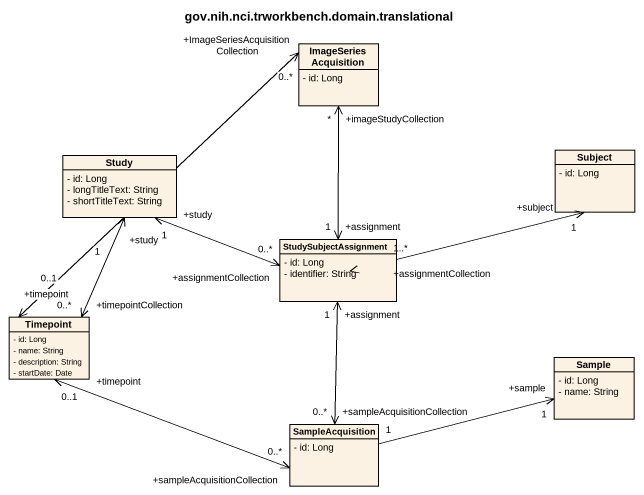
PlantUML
@startuml
title gov.nih.nci.trworkbench.domain.translational
hide circle
hide empty members
skinparam classAttributeIconSize 0
class ImageSeriesAcquisition {
  - id: Long
}
class Study {
  - id: Long
  - longTitleText: String
  - shortTitleText: String
}
class Subject {
  - id: Long
}
class StudySubjectAssignment {
  - id: Long
  - identifier: String
}
class Timepoint {
  - id: Long
  - name: String
  - description: String
  - startDate: Date
}
class Sample {
  - id: Long
  - name: String
}
class SampleAcquisition {
  - id: Long
}
ImageSeriesAcquisition "+ImageSeriesAcquisitionCollection\n0..*" <--> "+timepoint\n0..1" Timepoint
Study "+study\n1" <-right-> "+assignmentCollection\n0..*" StudySubjectAssignment
Study "+study\n1" <--> "+timepointCollection\n0..*" Timepoint
StudySubjectAssignment "+assignment\n1" <-up-> "+imageStudyCollection\n*" ImageSeriesAcquisition
StudySubjectAssignment "+assignmentCollection\n1..*" <-right-> "+subject\n1" Subject
StudySubjectAssignment "+assignment\n1" <--> "+sampleAcquisitionCollection\n0..*" SampleAcquisition
SampleAcquisition "+sampleAcquisitionCollection\n0..*" <-left-> "+timepoint\n0..1" Timepoint
SampleAcquisition "1" -right-> "+sample\n1" Sample
@enduml
